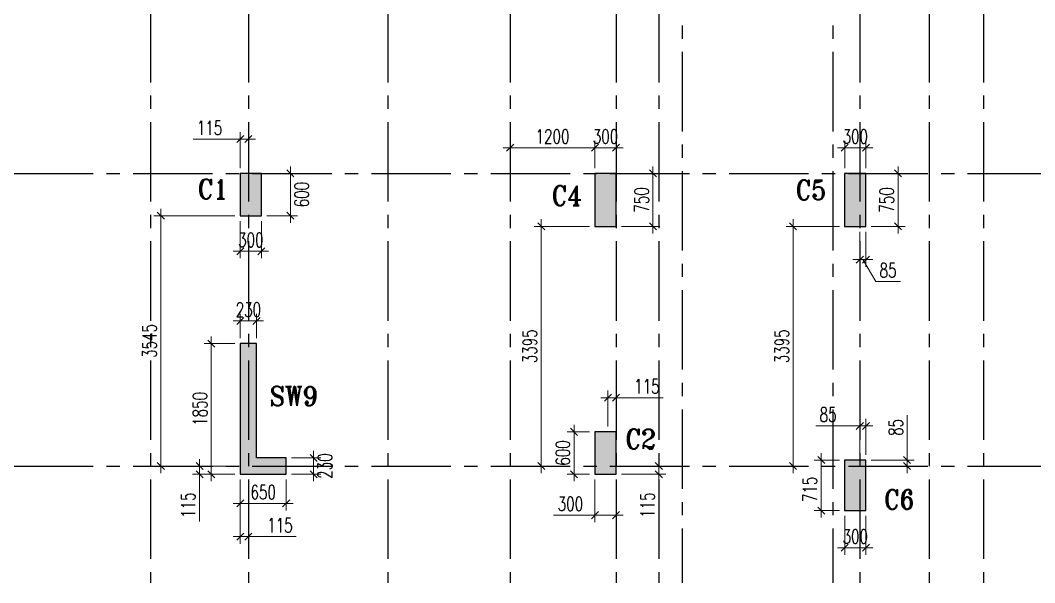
# Model space of a CAD drawing. Header units: millimetres. Extents: x 1123469 to 1883119, y -126924 to 196924.
# Drawn here: x 1414598 to 1428956, y -34446 to -26479 of the extents above; entities that cross this region are included whole.
import ezdxf

# ---------------------------------------------------------------- set-up
doc = ezdxf.new("R2010")
doc.units = ezdxf.units.MM
doc.header["$LTSCALE"] = 500
doc.header["$MEASUREMENT"] = 0
doc.header["$PDMODE"] = 34
for name, pattern in [('CONTINOUS', [0]), ('DASHDOT', [1, 0.5, -0.25, 0, -0.25]), ('Site$0$CENTER2', [1.125, 0.75, -0.125, 0.125, -0.125])]:
    doc.linetypes.add(name, pattern=pattern)
doc.layers.get('Defpoints').update_dxf_attribs({"lineweight": 0})
for name, color, linetype, lineweight in [('COL. NO.', 1, 'DASHDOT', 15), ('CUT OUT', 1, 'Continuous', 13), ('dim-M', 1, 'Continuous', 15), ('TOWER COL HATCH', 253, 'Continuous', 20)]:
    doc.layers.add(name, color=color, linetype=linetype, lineweight=lineweight)
for name, color, linetype in [('GLASS', 5, 'Continuous'), ('GRID', 7, 'Continuous'), ('TOWER AREA COLUMN.', 6, 'Continuous')]:
    doc.layers.add(name, color=color, linetype=linetype)
doc.styles.add('2MM', font='romans.shx', dxfattribs={"width": 0.7})
doc.styles.add('ROMANT', font='romant__.ttf', dxfattribs={"width": 0.9, "height": 600})
doc.dimstyles.new('RAJESH', dxfattribs={"dimtxt": 200, "dimasz": 180, "dimexe": 100, "dimexo": 250, "dimgap": 50, "dimtad": 2, "dimdec": 0, "dimzin": 1, "dimdsep": 46, "dimtxsty": '2MM', "dimblk": 'OBLIQUE', "dimcen": 0, "dimdle": 100, "dimclrd": 1, "dimclre": 1, "dimclrt": 3, "dimadec": 0, "dimazin": 0, "dimtfac": 1, "dimtdec": 0, "dimtix": 1, "dimtmove": 2, "dimatfit": 3, "dimfxl": 1, "dimtolj": 1, "dimlwd": -1, "dimarcsym": 0})

# ---------------------------------------------------------------- blocks, each defined once
blk = doc.blocks.new('EEE')
at = {"layer": 'GRID', "color": 16, "linetype": 'Site$0$CENTER2', "ltscale": 3}
for points in [[(1416440.6, 258923.2), (1416440.6, 223711.9)], [(1417825.6, 258923.2), (1417825.6, 223711.9)], [(1419800.6, 258923.2), (1419800.6, 223711.9)], [(1421530.6, 258923.2), (1421530.6, 223711.9)], [(1423030.6, 258923.2), (1423030.6, 223711.9)], [(1423635.6, 258923.2), (1423635.6, 223711.9)], [(1424487.3, 258923.2), (1423965.6, 258229.8), (1423965.6, 223711.9)], [(1425576.4, 258923.2), (1426098.1, 258229.8), (1426098.1, 223711.9)], [(1426480.6, 258923.2), (1426480.6, 223711.9)], [(1427460.6, 258923.2), (1427460.6, 223711.9)], [(1428230.6, 258923.2), (1428230.6, 223711.9)], [(1363880.9, 229508.8), (1442964.5, 229508.8)], [(1363880.9, 225363.8), (1442964.5, 225363.8)]]:
    blk.add_lwpolyline(points, dxfattribs=at)
blk = doc.blocks.new('3tgra')
at = {"layer": 'TOWER COL HATCH'}
h = blk.add_hatch(color=253, dxfattribs=at)
h.dxf.hatch_style = 1
h.paths.add_polyline_path([(1381176, 68967), (1381476, 68967), (1381476, 68217), (1381176, 68217)])
h = blk.add_hatch(color=253, dxfattribs=at)
h.dxf.hatch_style = 1
h.paths.add_polyline_path([(1384711, 68967), (1385011, 68967), (1385011, 68217), (1384711, 68217)])
h = blk.add_hatch(color=253, dxfattribs=at)
h.dxf.hatch_style = 1
h.paths.add_polyline_path([(1389731, 68967), (1390031, 68967), (1390031, 68367), (1389731, 68367)])
h = blk.add_hatch(color=253, dxfattribs=at)
h.dxf.hatch_style = 1
h.paths.add_polyline_path([(1390031, 66557), (1390031, 64707), (1389381, 64707), (1389381, 64937), (1389801, 64937), (1389801, 66557)])
h = blk.add_hatch(color=253, dxfattribs=at)
h.dxf.hatch_style = 1
h.paths.add_polyline_path([(1384711, 65307), (1385011, 65307), (1385011, 64707), (1384711, 64707)])
h = blk.add_hatch(color=253, dxfattribs=at)
h.dxf.hatch_style = 1
h.paths.add_polyline_path([(1381176, 64907), (1381476, 64907), (1381476, 64192), (1381176, 64192)])
at = {"layer": 'TOWER AREA COLUMN.', "color": 4}
for points in [[(1381176, 68967), (1381476, 68967), (1381476, 68217), (1381176, 68217)], [(1384711, 68967), (1385011, 68967), (1385011, 68217), (1384711, 68217)], [(1389731, 68967), (1390031, 68967), (1390031, 68367), (1389731, 68367)], [(1384711, 65307), (1385011, 65307), (1385011, 64707), (1384711, 64707)], [(1381176, 64907), (1381476, 64907), (1381476, 64192), (1381176, 64192)]]:
    blk.add_lwpolyline(points, close=True, dxfattribs=at)
blk.add_lwpolyline([(1390031, 66557), (1390031, 64707), (1389381, 64707), (1389381, 64937), (1389801, 64937), (1389801, 66557), (1390031, 66557)], dxfattribs=at)
blk = doc.blocks.new('_Oblique')
at = {"color": 0, "linetype": 'ByBlock', "lineweight": -2}
blk.add_line((-0.5, -0.5), (0.5, 0.5), dxfattribs=at)
blk = doc.blocks.new('*D1443')
at = {"layer": 'Defpoints', "color": 0, "ltscale": 100, "transparency": 16777216}
for p in [(1426266, 64192), (1426566, 64192), (1426266, 63665)]:
    blk.add_point(p, dxfattribs=at)
at = {"layer": 'dim-M', "color": 1, "lineweight": -2, "ltscale": 100, "transparency": 16777216}
for p, q in [((1426266, 64117), (1426266, 63565)), ((1426566, 64117), (1426566, 63565))]:
    blk.add_line(p, q, dxfattribs=at)
at = {"layer": 'dim-M', "color": 1, "ltscale": 100, "transparency": 16777216}
blk.add_line((1426666, 63665), (1426166, 63665), dxfattribs=at)
at = {"layer": 'dim-M', "color": 1, "ltscale": 100, "transparency": 16777216, "xscale": 100, "yscale": 100, "zscale": 100, "rotation": 180}
blk.add_blockref('_Oblique', (1426266, 63665), dxfattribs=at)
at = {"layer": 'dim-M', "color": 1, "ltscale": 100, "transparency": 16777216, "xscale": 100, "yscale": 100, "zscale": 100}
blk.add_blockref('_Oblique', (1426566, 63665), dxfattribs=at)
at = {"layer": 'dim-M', "color": 3, "ltscale": 100, "transparency": 16777216, "insert": (1426416, 63825), "char_height": 200, "attachment_point": 5, "style": '2MM'}
blk.add_mtext('\\A1;300', dxfattribs=at)
blk = doc.blocks.new('*D1444')
at = {"layer": 'Defpoints', "color": 0, "ltscale": 100, "transparency": 16777216}
for p in [(1426266, 64907), (1425934, 64192), (1426266, 64192)]:
    blk.add_point(p, dxfattribs=at)
at = {"layer": 'dim-M', "color": 1, "lineweight": -2, "ltscale": 100, "transparency": 16777216}
for p, q in [((1426191, 64907), (1425834, 64907)), ((1426191, 64192), (1425834, 64192))]:
    blk.add_line(p, q, dxfattribs=at)
at = {"layer": 'dim-M', "color": 1, "ltscale": 100, "transparency": 16777216}
blk.add_line((1425934, 65007), (1425934, 64092), dxfattribs=at)
at = {"layer": 'dim-M', "color": 1, "ltscale": 100, "transparency": 16777216, "xscale": 100, "yscale": 100, "zscale": 100}
for p, rotation in [((1425934, 64907), 90), ((1425934, 64192), 270)]:
    blk.add_blockref('_Oblique', p, dxfattribs=dict(at, rotation=rotation))
at = {"layer": 'dim-M', "color": 3, "ltscale": 100, "transparency": 16777216, "insert": (1425774, 64492), "char_height": 200, "attachment_point": 5, "rotation": 90, "style": '2MM'}
blk.add_mtext('\\A1;715', dxfattribs=at)
blk = doc.blocks.new('*D1445')
at = {"layer": 'Defpoints', "color": 0, "ltscale": 100, "transparency": 16777216}
for p in [(1426481, 65391), (1426481, 64907), (1426566, 64907)]:
    blk.add_point(p, dxfattribs=at)
at = {"layer": 'dim-M', "color": 1, "lineweight": -2, "ltscale": 100, "transparency": 16777216}
for p, q in [((1426481, 64982), (1426481, 65491)), ((1426566, 64982), (1426566, 65491))]:
    blk.add_line(p, q, dxfattribs=at)
at = {"layer": 'dim-M', "color": 1, "ltscale": 100, "transparency": 16777216}
for p, q in [((1425857, 65391), (1426481, 65391)), ((1426481, 65391), (1426381, 65391)), ((1426566, 65391), (1426481, 65391)), ((1426566, 65391), (1426481, 65391)), ((1426566, 65391), (1426666, 65391))]:
    blk.add_line(p, q, dxfattribs=at)
at = {"layer": 'dim-M', "color": 1, "ltscale": 100, "transparency": 16777216, "xscale": 100, "yscale": 100, "zscale": 100}
blk.add_blockref('_Oblique', (1426481, 65391), dxfattribs=at)
at = {"layer": 'dim-M', "color": 1, "ltscale": 100, "transparency": 16777216, "xscale": 100, "yscale": 100, "zscale": 100, "rotation": 180}
blk.add_blockref('_Oblique', (1426566, 65391), dxfattribs=at)
at = {"layer": 'dim-M', "color": 3, "ltscale": 100, "transparency": 16777216, "insert": (1426031, 65551), "char_height": 200, "attachment_point": 5, "style": '2MM'}
blk.add_mtext('\\A1;85', dxfattribs=at)
blk = doc.blocks.new('*D1446')
at = {"layer": 'Defpoints', "color": 0, "ltscale": 100, "transparency": 16777216}
for p in [(1426566, 64907), (1426566, 64822), (1427150, 64822)]:
    blk.add_point(p, dxfattribs=at)
at = {"layer": 'dim-M', "color": 1, "ltscale": 100, "transparency": 16777216}
for p, q in [((1427150, 65543), (1427150, 64907)), ((1427150, 64907), (1427150, 65007)), ((1427150, 64907), (1427150, 64822)), ((1427150, 64907), (1427150, 64822)), ((1427150, 64822), (1427150, 64722))]:
    blk.add_line(p, q, dxfattribs=at)
at = {"layer": 'dim-M', "color": 1, "lineweight": -2, "ltscale": 100, "transparency": 16777216}
for p, q in [((1426641, 64907), (1427250, 64907)), ((1426641, 64822), (1427250, 64822))]:
    blk.add_line(p, q, dxfattribs=at)
at = {"layer": 'dim-M', "color": 1, "ltscale": 100, "transparency": 16777216, "xscale": 100, "yscale": 100, "zscale": 100}
for p, rotation in [((1427150, 64907), 270), ((1427150, 64822), 90)]:
    blk.add_blockref('_Oblique', p, dxfattribs=dict(at, rotation=rotation))
at = {"layer": 'dim-M', "color": 3, "ltscale": 100, "transparency": 16777216, "insert": (1426990, 65370), "char_height": 200, "attachment_point": 5, "rotation": 90, "style": '2MM'}
blk.add_mtext('\\A1;85', dxfattribs=at)
blk = doc.blocks.new('*D1447')
at = {"layer": 'Defpoints', "color": 0, "ltscale": 100, "transparency": 16777216}
for p in [(1422731, 64707), (1423031, 64707), (1422731, 64127)]:
    blk.add_point(p, dxfattribs=at)
at = {"layer": 'dim-M', "color": 1, "lineweight": -2, "ltscale": 100, "transparency": 16777216}
for p, q in [((1422731, 64632), (1422731, 64027)), ((1423031, 64632), (1423031, 64027))]:
    blk.add_line(p, q, dxfattribs=at)
at = {"layer": 'dim-M', "color": 1, "ltscale": 100, "transparency": 16777216}
for p, q in [((1422144, 64127), (1422731, 64127)), ((1423131, 64127), (1422631, 64127))]:
    blk.add_line(p, q, dxfattribs=at)
at = {"layer": 'dim-M', "color": 1, "ltscale": 100, "transparency": 16777216, "xscale": 100, "yscale": 100, "zscale": 100, "rotation": 180}
blk.add_blockref('_Oblique', (1422731, 64127), dxfattribs=at)
at = {"layer": 'dim-M', "color": 1, "ltscale": 100, "transparency": 16777216, "xscale": 100, "yscale": 100, "zscale": 100}
blk.add_blockref('_Oblique', (1423031, 64127), dxfattribs=at)
at = {"layer": 'dim-M', "color": 3, "ltscale": 100, "transparency": 16777216, "insert": (1422384, 64287), "char_height": 200, "attachment_point": 5, "style": '2MM'}
blk.add_mtext('\\A1;300', dxfattribs=at)
blk = doc.blocks.new('*D1448')
at = {"layer": 'Defpoints', "color": 0, "ltscale": 100, "transparency": 16777216}
for p in [(1422731, 65307), (1422436, 64707), (1422731, 64707)]:
    blk.add_point(p, dxfattribs=at)
at = {"layer": 'dim-M', "color": 1, "ltscale": 100, "transparency": 16777216}
blk.add_line((1422436, 65407), (1422436, 64607), dxfattribs=at)
at = {"layer": 'dim-M', "color": 1, "lineweight": -2, "ltscale": 100, "transparency": 16777216}
for p, q in [((1422656, 65307), (1422336, 65307)), ((1422656, 64707), (1422336, 64707))]:
    blk.add_line(p, q, dxfattribs=at)
at = {"layer": 'dim-M', "color": 1, "ltscale": 100, "transparency": 16777216, "xscale": 100, "yscale": 100, "zscale": 100}
for p, rotation in [((1422436, 65307), 90), ((1422436, 64707), 270)]:
    blk.add_blockref('_Oblique', p, dxfattribs=dict(at, rotation=rotation))
at = {"layer": 'dim-M', "color": 3, "ltscale": 100, "transparency": 16777216, "insert": (1422276, 65007), "char_height": 200, "attachment_point": 5, "rotation": 90, "style": '2MM'}
blk.add_mtext('\\A1;600', dxfattribs=at)
blk = doc.blocks.new('*D1449')
at = {"layer": 'Defpoints', "color": 0, "ltscale": 100, "transparency": 16777216}
for p in [(1422916, 65791), (1422916, 65307), (1423031, 65307)]:
    blk.add_point(p, dxfattribs=at)
at = {"layer": 'dim-M', "color": 1, "ltscale": 100, "transparency": 16777216}
for p, q in [((1422916, 65791), (1422816, 65791)), ((1423031, 65791), (1422916, 65791)), ((1423031, 65791), (1422916, 65791)), ((1423031, 65791), (1423131, 65791)), ((1423697, 65791), (1423031, 65791))]:
    blk.add_line(p, q, dxfattribs=at)
at = {"layer": 'dim-M', "color": 1, "lineweight": -2, "ltscale": 100, "transparency": 16777216}
for p, q in [((1422916, 65382), (1422916, 65891)), ((1423031, 65382), (1423031, 65891))]:
    blk.add_line(p, q, dxfattribs=at)
at = {"layer": 'dim-M', "color": 1, "ltscale": 100, "transparency": 16777216, "xscale": 100, "yscale": 100, "zscale": 100}
blk.add_blockref('_Oblique', (1422916, 65791), dxfattribs=at)
at = {"layer": 'dim-M', "color": 1, "ltscale": 100, "transparency": 16777216, "xscale": 100, "yscale": 100, "zscale": 100, "rotation": 180}
blk.add_blockref('_Oblique', (1423031, 65791), dxfattribs=at)
at = {"layer": 'dim-M', "color": 3, "ltscale": 100, "transparency": 16777216, "insert": (1423467, 65951), "char_height": 200, "attachment_point": 5, "style": '2MM'}
blk.add_mtext('\\A1;115', dxfattribs=at)
blk = doc.blocks.new('*D1450')
at = {"layer": 'Defpoints', "color": 0, "ltscale": 100, "transparency": 16777216}
for p in [(1423031, 64822), (1423031, 64707), (1423636, 64707)]:
    blk.add_point(p, dxfattribs=at)
at = {"layer": 'dim-M', "color": 1, "ltscale": 100, "transparency": 16777216}
for p, q in [((1423636, 64822), (1423636, 64922)), ((1423636, 64822), (1423636, 64707)), ((1423636, 64822), (1423636, 64707)), ((1423636, 64707), (1423636, 64607)), ((1423636, 64039), (1423636, 64707))]:
    blk.add_line(p, q, dxfattribs=at)
at = {"layer": 'dim-M', "color": 1, "lineweight": -2, "ltscale": 100, "transparency": 16777216}
for p, q in [((1423106, 64822), (1423736, 64822)), ((1423106, 64707), (1423736, 64707))]:
    blk.add_line(p, q, dxfattribs=at)
at = {"layer": 'dim-M', "color": 1, "ltscale": 100, "transparency": 16777216, "xscale": 100, "yscale": 100, "zscale": 100}
for p, rotation in [((1423636, 64822), 270), ((1423636, 64707), 90)]:
    blk.add_blockref('_Oblique', p, dxfattribs=dict(at, rotation=rotation))
at = {"layer": 'dim-M', "color": 3, "ltscale": 100, "transparency": 16777216, "insert": (1423476, 64269), "char_height": 200, "attachment_point": 5, "rotation": 90, "style": '2MM'}
blk.add_mtext('\\A1;115', dxfattribs=at)
blk = doc.blocks.new('*D1451')
at = {"layer": 'Defpoints', "color": 0, "ltscale": 100, "transparency": 16777216}
for p in [(1423031, 69331), (1422731, 68967), (1423031, 68967)]:
    blk.add_point(p, dxfattribs=at)
at = {"layer": 'dim-M', "color": 1, "lineweight": -2, "ltscale": 100, "transparency": 16777216}
for p, q in [((1422731, 69042), (1422731, 69431)), ((1423031, 69042), (1423031, 69431))]:
    blk.add_line(p, q, dxfattribs=at)
at = {"layer": 'dim-M', "color": 1, "ltscale": 100, "transparency": 16777216}
for p, q in [((1422731, 69331), (1422631, 69331)), ((1422731, 69331), (1423031, 69331)), ((1423031, 69331), (1423131, 69331))]:
    blk.add_line(p, q, dxfattribs=at)
at = {"layer": 'dim-M', "color": 1, "ltscale": 100, "transparency": 16777216, "xscale": 100, "yscale": 100, "zscale": 100}
blk.add_blockref('_Oblique', (1422731, 69331), dxfattribs=at)
at = {"layer": 'dim-M', "color": 1, "ltscale": 100, "transparency": 16777216, "xscale": 100, "yscale": 100, "zscale": 100, "rotation": 180}
blk.add_blockref('_Oblique', (1423031, 69331), dxfattribs=at)
at = {"layer": 'dim-M', "color": 3, "ltscale": 100, "transparency": 16777216, "insert": (1422881, 69491), "char_height": 200, "attachment_point": 5, "style": '2MM'}
blk.add_mtext('\\A1;300', dxfattribs=at)
blk = doc.blocks.new('*D1452')
at = {"layer": 'Defpoints', "color": 0, "ltscale": 100, "transparency": 16777216}
for p in [(1423031, 68967), (1423031, 68217), (1423552, 68217)]:
    blk.add_point(p, dxfattribs=at)
at = {"layer": 'dim-M', "color": 1, "ltscale": 100, "transparency": 16777216}
blk.add_line((1423552, 69067), (1423552, 68117), dxfattribs=at)
at = {"layer": 'dim-M', "color": 1, "lineweight": -2, "ltscale": 100, "transparency": 16777216}
for p, q in [((1423106, 68967), (1423652, 68967)), ((1423106, 68217), (1423652, 68217))]:
    blk.add_line(p, q, dxfattribs=at)
at = {"layer": 'dim-M', "color": 1, "ltscale": 100, "transparency": 16777216, "xscale": 100, "yscale": 100, "zscale": 100}
for p, rotation in [((1423552, 68967), 90), ((1423552, 68217), 270)]:
    blk.add_blockref('_Oblique', p, dxfattribs=dict(at, rotation=rotation))
at = {"layer": 'dim-M', "color": 3, "ltscale": 100, "transparency": 16777216, "insert": (1423392, 68592), "char_height": 200, "attachment_point": 5, "rotation": 90, "style": '2MM'}
blk.add_mtext('\\A1;750', dxfattribs=at)
blk = doc.blocks.new('*D1453')
at = {"layer": 'Defpoints', "color": 0, "ltscale": 100, "transparency": 16777216}
for p in [(1421531, 69331), (1421531, 69066), (1422731, 68967)]:
    blk.add_point(p, dxfattribs=at)
at = {"layer": 'dim-M', "color": 1, "lineweight": -2, "ltscale": 100, "transparency": 16777216}
for p, q in [((1421531, 69141), (1421531, 69431)), ((1422731, 69042), (1422731, 69431))]:
    blk.add_line(p, q, dxfattribs=at)
at = {"layer": 'dim-M', "color": 1, "ltscale": 100, "transparency": 16777216}
blk.add_line((1422831, 69331), (1421431, 69331), dxfattribs=at)
at = {"layer": 'dim-M', "color": 1, "ltscale": 100, "transparency": 16777216, "xscale": 100, "yscale": 100, "zscale": 100, "rotation": 180}
blk.add_blockref('_Oblique', (1421531, 69331), dxfattribs=at)
at = {"layer": 'dim-M', "color": 1, "ltscale": 100, "transparency": 16777216, "xscale": 100, "yscale": 100, "zscale": 100}
blk.add_blockref('_Oblique', (1422731, 69331), dxfattribs=at)
at = {"layer": 'dim-M', "color": 3, "ltscale": 100, "transparency": 16777216, "insert": (1422131, 69491), "char_height": 200, "attachment_point": 5, "style": '2MM'}
blk.add_mtext('\\A1;1200', dxfattribs=at)
blk = doc.blocks.new('*D1454')
at = {"layer": 'Defpoints', "color": 0, "ltscale": 100, "transparency": 16777216}
for p in [(1422731, 68217), (1421971, 64822), (1422225, 64822)]:
    blk.add_point(p, dxfattribs=at)
at = {"layer": 'dim-M', "color": 1, "lineweight": -2, "ltscale": 100, "transparency": 16777216}
for p, q in [((1422656, 68217), (1421871, 68217)), ((1422150, 64822), (1421871, 64822))]:
    blk.add_line(p, q, dxfattribs=at)
at = {"layer": 'dim-M', "color": 1, "ltscale": 100, "transparency": 16777216}
blk.add_line((1421971, 68317), (1421971, 64722), dxfattribs=at)
at = {"layer": 'dim-M', "color": 1, "ltscale": 100, "transparency": 16777216, "xscale": 100, "yscale": 100, "zscale": 100}
for p, rotation in [((1421971, 68217), 90), ((1421971, 64822), 270)]:
    blk.add_blockref('_Oblique', p, dxfattribs=dict(at, rotation=rotation))
at = {"layer": 'dim-M', "color": 3, "ltscale": 100, "transparency": 16777216, "insert": (1421811, 66519), "char_height": 200, "attachment_point": 5, "rotation": 90, "style": '2MM'}
blk.add_mtext('\\A1;3395', dxfattribs=at)
blk = doc.blocks.new('*D1455')
at = {"layer": 'Defpoints', "color": 0, "ltscale": 100, "transparency": 16777216}
for p in [(1426566, 69331), (1426266, 68967), (1426566, 68967)]:
    blk.add_point(p, dxfattribs=at)
at = {"layer": 'dim-M', "color": 1, "lineweight": -2, "ltscale": 100, "transparency": 16777216}
for p, q in [((1426266, 69042), (1426266, 69431)), ((1426566, 69042), (1426566, 69431))]:
    blk.add_line(p, q, dxfattribs=at)
at = {"layer": 'dim-M', "color": 1, "ltscale": 100, "transparency": 16777216}
for p, q in [((1426266, 69331), (1426166, 69331)), ((1426266, 69331), (1426566, 69331)), ((1426566, 69331), (1426666, 69331))]:
    blk.add_line(p, q, dxfattribs=at)
at = {"layer": 'dim-M', "color": 1, "ltscale": 100, "transparency": 16777216, "xscale": 100, "yscale": 100, "zscale": 100}
blk.add_blockref('_Oblique', (1426266, 69331), dxfattribs=at)
at = {"layer": 'dim-M', "color": 1, "ltscale": 100, "transparency": 16777216, "xscale": 100, "yscale": 100, "zscale": 100, "rotation": 180}
blk.add_blockref('_Oblique', (1426566, 69331), dxfattribs=at)
at = {"layer": 'dim-M', "color": 3, "ltscale": 100, "transparency": 16777216, "insert": (1426416, 69491), "char_height": 200, "attachment_point": 5, "style": '2MM'}
blk.add_mtext('\\A1;300', dxfattribs=at)
blk = doc.blocks.new('*D1456')
at = {"layer": 'Defpoints', "color": 0, "ltscale": 100, "transparency": 16777216}
for p in [(1426566, 68967), (1426566, 68217), (1427021, 68217)]:
    blk.add_point(p, dxfattribs=at)
at = {"layer": 'dim-M', "color": 1, "ltscale": 100, "transparency": 16777216}
blk.add_line((1427021, 69067), (1427021, 68117), dxfattribs=at)
at = {"layer": 'dim-M', "color": 1, "lineweight": -2, "ltscale": 100, "transparency": 16777216}
for p, q in [((1426641, 68967), (1427121, 68967)), ((1426641, 68217), (1427121, 68217))]:
    blk.add_line(p, q, dxfattribs=at)
at = {"layer": 'dim-M', "color": 1, "ltscale": 100, "transparency": 16777216, "xscale": 100, "yscale": 100, "zscale": 100}
for p, rotation in [((1427021, 68967), 90), ((1427021, 68217), 270)]:
    blk.add_blockref('_Oblique', p, dxfattribs=dict(at, rotation=rotation))
at = {"layer": 'dim-M', "color": 3, "ltscale": 100, "transparency": 16777216, "insert": (1426861, 68592), "char_height": 200, "attachment_point": 5, "rotation": 90, "style": '2MM'}
blk.add_mtext('\\A1;750', dxfattribs=at)
blk = doc.blocks.new('*D1457')
at = {"layer": 'Defpoints', "color": 0, "ltscale": 100, "transparency": 16777216}
for p in [(1426266, 68217), (1425536, 64822), (1425790, 64822)]:
    blk.add_point(p, dxfattribs=at)
at = {"layer": 'dim-M', "color": 1, "lineweight": -2, "ltscale": 100, "transparency": 16777216}
for p, q in [((1426191, 68217), (1425436, 68217)), ((1425715, 64822), (1425436, 64822))]:
    blk.add_line(p, q, dxfattribs=at)
at = {"layer": 'dim-M', "color": 1, "ltscale": 100, "transparency": 16777216}
blk.add_line((1425536, 68317), (1425536, 64722), dxfattribs=at)
at = {"layer": 'dim-M', "color": 1, "ltscale": 100, "transparency": 16777216, "xscale": 100, "yscale": 100, "zscale": 100}
for p, rotation in [((1425536, 68217), 90), ((1425536, 64822), 270)]:
    blk.add_blockref('_Oblique', p, dxfattribs=dict(at, rotation=rotation))
at = {"layer": 'dim-M', "color": 3, "ltscale": 100, "transparency": 16777216, "insert": (1425376, 66519), "char_height": 200, "attachment_point": 5, "rotation": 90, "style": '2MM'}
blk.add_mtext('\\A1;3395', dxfattribs=at)
blk = doc.blocks.new('*D1458')
at = {"layer": 'Defpoints', "color": 0, "ltscale": 100, "transparency": 16777216}
for p in [(1426481, 68217), (1426566, 68217), (1426481, 67746)]:
    blk.add_point(p, dxfattribs=at)
at = {"layer": 'dim-M', "color": 1, "lineweight": -2, "ltscale": 100, "transparency": 16777216}
for p, q in [((1426481, 68142), (1426481, 67646)), ((1426566, 68142), (1426566, 67646))]:
    blk.add_line(p, q, dxfattribs=at)
at = {"layer": 'dim-M', "color": 1, "ltscale": 100, "transparency": 16777216}
for p, q in [((1426481, 67746), (1426381, 67746)), ((1426566, 67746), (1426481, 67746)), ((1426566, 67746), (1426481, 67746)), ((1426523, 67746), (1426707, 67435)), ((1426566, 67746), (1426666, 67746)), ((1426707, 67435), (1427054, 67435))]:
    blk.add_line(p, q, dxfattribs=at)
at = {"layer": 'dim-M', "color": 1, "ltscale": 100, "transparency": 16777216, "xscale": 100, "yscale": 100, "zscale": 100}
blk.add_blockref('_Oblique', (1426481, 67746), dxfattribs=at)
at = {"layer": 'dim-M', "color": 1, "ltscale": 100, "transparency": 16777216, "xscale": 100, "yscale": 100, "zscale": 100, "rotation": 180}
blk.add_blockref('_Oblique', (1426566, 67746), dxfattribs=at)
at = {"layer": 'dim-M', "color": 3, "ltscale": 100, "transparency": 16777216, "insert": (1426880, 67595), "char_height": 200, "attachment_point": 5, "style": '2MM'}
blk.add_mtext('\\A1;85', dxfattribs=at)
blk = doc.blocks.new('*D1466')
at = {"layer": 'Defpoints', "color": 0, "ltscale": 100, "transparency": 16777216}
for p in [(1418011, 68967), (1418011, 68367), (1418421, 68367)]:
    blk.add_point(p, dxfattribs=at)
at = {"layer": 'dim-M', "color": 1, "ltscale": 100, "transparency": 16777216}
blk.add_line((1418421, 69067), (1418421, 68267), dxfattribs=at)
at = {"layer": 'dim-M', "color": 1, "lineweight": -2, "ltscale": 100, "transparency": 16777216}
for p, q in [((1418086, 68967), (1418521, 68967)), ((1418086, 68367), (1418521, 68367))]:
    blk.add_line(p, q, dxfattribs=at)
at = {"layer": 'dim-M', "color": 1, "ltscale": 100, "transparency": 16777216, "xscale": 100, "yscale": 100, "zscale": 100}
for p, rotation in [((1418421, 68967), 90), ((1418421, 68367), 270)]:
    blk.add_blockref('_Oblique', p, dxfattribs=dict(at, rotation=rotation))
at = {"layer": 'dim-M', "color": 3, "ltscale": 100, "transparency": 16777216, "insert": (1418581, 68667), "char_height": 200, "attachment_point": 5, "rotation": 90, "style": '2MM'}
blk.add_mtext('\\A1;600', dxfattribs=at)
blk = doc.blocks.new('*D1467')
at = {"layer": 'Defpoints', "color": 0, "ltscale": 100, "transparency": 16777216}
for p in [(1417711, 68367), (1418011, 68367), (1417711, 67865)]:
    blk.add_point(p, dxfattribs=at)
at = {"layer": 'dim-M', "color": 1, "lineweight": -2, "ltscale": 100, "transparency": 16777216}
for p, q in [((1417711, 68292), (1417711, 67765)), ((1418011, 68292), (1418011, 67765))]:
    blk.add_line(p, q, dxfattribs=at)
at = {"layer": 'dim-M', "color": 1, "ltscale": 100, "transparency": 16777216}
blk.add_line((1418111, 67865), (1417611, 67865), dxfattribs=at)
at = {"layer": 'dim-M', "color": 1, "ltscale": 100, "transparency": 16777216, "xscale": 100, "yscale": 100, "zscale": 100, "rotation": 180}
blk.add_blockref('_Oblique', (1417711, 67865), dxfattribs=at)
at = {"layer": 'dim-M', "color": 1, "ltscale": 100, "transparency": 16777216, "xscale": 100, "yscale": 100, "zscale": 100}
blk.add_blockref('_Oblique', (1418011, 67865), dxfattribs=at)
at = {"layer": 'dim-M', "color": 3, "ltscale": 100, "transparency": 16777216, "insert": (1417861, 68025), "char_height": 200, "attachment_point": 5, "style": '2MM'}
blk.add_mtext('\\A1;300', dxfattribs=at)
blk = doc.blocks.new('*D1471')
at = {"layer": 'Defpoints', "color": 0, "ltscale": 100, "transparency": 16777216}
for p in [(1417711, 69453), (1417711, 68967), (1417826, 68967)]:
    blk.add_point(p, dxfattribs=at)
at = {"layer": 'dim-M', "color": 1, "lineweight": -2, "ltscale": 100, "transparency": 16777216}
for p, q in [((1417711, 69042), (1417711, 69553)), ((1417826, 69042), (1417826, 69553))]:
    blk.add_line(p, q, dxfattribs=at)
at = {"layer": 'dim-M', "color": 1, "ltscale": 100, "transparency": 16777216}
for p, q in [((1417046, 69453), (1417711, 69453)), ((1417711, 69453), (1417611, 69453)), ((1417826, 69453), (1417711, 69453)), ((1417826, 69453), (1417711, 69453)), ((1417826, 69453), (1417926, 69453))]:
    blk.add_line(p, q, dxfattribs=at)
at = {"layer": 'dim-M', "color": 1, "ltscale": 100, "transparency": 16777216, "xscale": 100, "yscale": 100, "zscale": 100}
blk.add_blockref('_Oblique', (1417711, 69453), dxfattribs=at)
at = {"layer": 'dim-M', "color": 1, "ltscale": 100, "transparency": 16777216, "xscale": 100, "yscale": 100, "zscale": 100, "rotation": 180}
blk.add_blockref('_Oblique', (1417826, 69453), dxfattribs=at)
at = {"layer": 'dim-M', "color": 3, "ltscale": 100, "transparency": 16777216, "insert": (1417276, 69613), "char_height": 200, "attachment_point": 5, "style": '2MM'}
blk.add_mtext('\\A1;115', dxfattribs=at)
blk = doc.blocks.new('*D1472')
at = {"layer": 'Defpoints', "color": 0, "ltscale": 100, "transparency": 16777216}
for p in [(1417711, 68367), (1416587, 64822), (1417035, 64822)]:
    blk.add_point(p, dxfattribs=at)
at = {"layer": 'dim-M', "color": 1, "lineweight": -2, "ltscale": 100, "transparency": 16777216}
for p, q in [((1417636, 68367), (1416487, 68367)), ((1416960, 64822), (1416487, 64822))]:
    blk.add_line(p, q, dxfattribs=at)
at = {"layer": 'dim-M', "color": 1, "ltscale": 100, "transparency": 16777216}
blk.add_line((1416587, 68467), (1416587, 64722), dxfattribs=at)
at = {"layer": 'dim-M', "color": 1, "ltscale": 100, "transparency": 16777216, "xscale": 100, "yscale": 100, "zscale": 100}
for p, rotation in [((1416587, 68367), 90), ((1416587, 64822), 270)]:
    blk.add_blockref('_Oblique', p, dxfattribs=dict(at, rotation=rotation))
at = {"layer": 'dim-M', "color": 3, "ltscale": 100, "transparency": 16777216, "insert": (1416427, 66594), "char_height": 200, "attachment_point": 5, "rotation": 90, "style": '2MM'}
blk.add_mtext('\\A1;3545', dxfattribs=at)
blk = doc.blocks.new('*D1473')
at = {"layer": 'Defpoints', "color": 0, "ltscale": 100, "transparency": 16777216}
for p in [(1417711, 64707), (1418361, 64707), (1418361, 64293)]:
    blk.add_point(p, dxfattribs=at)
at = {"layer": 'dim-M', "color": 1, "lineweight": -2, "ltscale": 100, "transparency": 16777216}
for p, q in [((1417711, 64632), (1417711, 64193)), ((1418361, 64632), (1418361, 64193))]:
    blk.add_line(p, q, dxfattribs=at)
at = {"layer": 'dim-M', "color": 1, "ltscale": 100, "transparency": 16777216}
blk.add_line((1417611, 64293), (1418461, 64293), dxfattribs=at)
at = {"layer": 'dim-M', "color": 1, "ltscale": 100, "transparency": 16777216, "xscale": 100, "yscale": 100, "zscale": 100, "rotation": 180}
blk.add_blockref('_Oblique', (1417711, 64293), dxfattribs=at)
at = {"layer": 'dim-M', "color": 1, "ltscale": 100, "transparency": 16777216, "xscale": 100, "yscale": 100, "zscale": 100}
blk.add_blockref('_Oblique', (1418361, 64293), dxfattribs=at)
at = {"layer": 'dim-M', "color": 3, "ltscale": 100, "transparency": 16777216, "insert": (1418036, 64453), "char_height": 200, "attachment_point": 5, "style": '2MM'}
blk.add_mtext('\\A1;650', dxfattribs=at)
blk = doc.blocks.new('*D1474')
at = {"layer": 'Defpoints', "color": 0, "ltscale": 100, "transparency": 16777216}
for p in [(1418361, 64937), (1418361, 64707), (1418750, 64707)]:
    blk.add_point(p, dxfattribs=at)
at = {"layer": 'dim-M', "color": 1, "lineweight": -2, "ltscale": 100, "transparency": 16777216}
for p, q in [((1418436, 64937), (1418850, 64937)), ((1418436, 64707), (1418850, 64707))]:
    blk.add_line(p, q, dxfattribs=at)
at = {"layer": 'dim-M', "color": 1, "ltscale": 100, "transparency": 16777216}
for p, q in [((1418750, 64937), (1418750, 65037)), ((1418750, 64937), (1418750, 64707)), ((1418750, 64707), (1418750, 64607))]:
    blk.add_line(p, q, dxfattribs=at)
at = {"layer": 'dim-M', "color": 1, "ltscale": 100, "transparency": 16777216, "xscale": 100, "yscale": 100, "zscale": 100}
for p, rotation in [((1418750, 64937), 270), ((1418750, 64707), 90)]:
    blk.add_blockref('_Oblique', p, dxfattribs=dict(at, rotation=rotation))
at = {"layer": 'dim-M', "color": 3, "ltscale": 100, "transparency": 16777216, "insert": (1418910, 64822), "char_height": 200, "attachment_point": 5, "rotation": 90, "style": '2MM'}
blk.add_mtext('\\A1;230', dxfattribs=at)
blk = doc.blocks.new('*D1475')
at = {"layer": 'Defpoints', "color": 0, "ltscale": 100, "transparency": 16777216}
for p in [(1417941, 66877), (1417711, 66557), (1417941, 66557)]:
    blk.add_point(p, dxfattribs=at)
at = {"layer": 'dim-M', "color": 1, "lineweight": -2, "ltscale": 100, "transparency": 16777216}
for p, q in [((1417711, 66632), (1417711, 66977)), ((1417941, 66632), (1417941, 66977))]:
    blk.add_line(p, q, dxfattribs=at)
at = {"layer": 'dim-M', "color": 1, "ltscale": 100, "transparency": 16777216}
for p, q in [((1417711, 66877), (1417611, 66877)), ((1417711, 66877), (1417941, 66877)), ((1417941, 66877), (1418041, 66877))]:
    blk.add_line(p, q, dxfattribs=at)
at = {"layer": 'dim-M', "color": 1, "ltscale": 100, "transparency": 16777216, "xscale": 100, "yscale": 100, "zscale": 100}
blk.add_blockref('_Oblique', (1417711, 66877), dxfattribs=at)
at = {"layer": 'dim-M', "color": 1, "ltscale": 100, "transparency": 16777216, "xscale": 100, "yscale": 100, "zscale": 100, "rotation": 180}
blk.add_blockref('_Oblique', (1417941, 66877), dxfattribs=at)
at = {"layer": 'dim-M', "color": 3, "ltscale": 100, "transparency": 16777216, "insert": (1417826, 67037), "char_height": 200, "attachment_point": 5, "style": '2MM'}
blk.add_mtext('\\A1;230', dxfattribs=at)
blk = doc.blocks.new('*D1476')
at = {"layer": 'Defpoints', "color": 0, "ltscale": 100, "transparency": 16777216}
for p in [(1417711, 66557), (1417301, 64707), (1417711, 64707)]:
    blk.add_point(p, dxfattribs=at)
at = {"layer": 'dim-M', "color": 1, "ltscale": 100, "transparency": 16777216}
blk.add_line((1417301, 66657), (1417301, 64607), dxfattribs=at)
at = {"layer": 'dim-M', "color": 1, "lineweight": -2, "ltscale": 100, "transparency": 16777216}
for p, q in [((1417636, 66557), (1417201, 66557)), ((1417636, 64707), (1417201, 64707))]:
    blk.add_line(p, q, dxfattribs=at)
at = {"layer": 'dim-M', "color": 1, "ltscale": 100, "transparency": 16777216, "xscale": 100, "yscale": 100, "zscale": 100}
for p, rotation in [((1417301, 66557), 90), ((1417301, 64707), 270)]:
    blk.add_blockref('_Oblique', p, dxfattribs=dict(at, rotation=rotation))
at = {"layer": 'dim-M', "color": 3, "ltscale": 100, "transparency": 16777216, "insert": (1417141, 65632), "char_height": 200, "attachment_point": 5, "rotation": 90, "style": '2MM'}
blk.add_mtext('\\A1;1850', dxfattribs=at)
blk = doc.blocks.new('*D1477')
at = {"layer": 'Defpoints', "color": 0, "ltscale": 100, "transparency": 16777216}
for p in [(1417711, 64707), (1417826, 64707), (1417826, 63823)]:
    blk.add_point(p, dxfattribs=at)
at = {"layer": 'dim-M', "color": 1, "lineweight": -2, "ltscale": 100, "transparency": 16777216}
for p, q in [((1417711, 64632), (1417711, 63723)), ((1417826, 64632), (1417826, 63723))]:
    blk.add_line(p, q, dxfattribs=at)
at = {"layer": 'dim-M', "color": 1, "ltscale": 100, "transparency": 16777216}
for p, q in [((1417711, 63823), (1417611, 63823)), ((1417711, 63823), (1417826, 63823)), ((1417711, 63823), (1417826, 63823)), ((1417826, 63823), (1417926, 63823)), ((1418503, 63823), (1417826, 63823))]:
    blk.add_line(p, q, dxfattribs=at)
at = {"layer": 'dim-M', "color": 1, "ltscale": 100, "transparency": 16777216, "xscale": 100, "yscale": 100, "zscale": 100}
blk.add_blockref('_Oblique', (1417711, 63823), dxfattribs=at)
at = {"layer": 'dim-M', "color": 1, "ltscale": 100, "transparency": 16777216, "xscale": 100, "yscale": 100, "zscale": 100, "rotation": 180}
blk.add_blockref('_Oblique', (1417826, 63823), dxfattribs=at)
at = {"layer": 'dim-M', "color": 3, "ltscale": 100, "transparency": 16777216, "insert": (1418273, 63983), "char_height": 200, "attachment_point": 5, "style": '2MM'}
blk.add_mtext('\\A1;115', dxfattribs=at)
blk = doc.blocks.new('*D1478')
at = {"layer": 'Defpoints', "color": 0, "ltscale": 100, "transparency": 16777216}
for p in [(1417711, 64822), (1417135, 64707), (1417711, 64707)]:
    blk.add_point(p, dxfattribs=at)
at = {"layer": 'dim-M', "color": 1, "ltscale": 100, "transparency": 16777216}
for p, q in [((1417135, 64822), (1417135, 64922)), ((1417135, 64822), (1417135, 64707)), ((1417135, 64822), (1417135, 64707)), ((1417135, 64707), (1417135, 64607)), ((1417135, 64038), (1417135, 64707))]:
    blk.add_line(p, q, dxfattribs=at)
at = {"layer": 'dim-M', "color": 1, "lineweight": -2, "ltscale": 100, "transparency": 16777216}
for p, q in [((1417636, 64822), (1417035, 64822)), ((1417636, 64707), (1417035, 64707))]:
    blk.add_line(p, q, dxfattribs=at)
at = {"layer": 'dim-M', "color": 1, "ltscale": 100, "transparency": 16777216, "xscale": 100, "yscale": 100, "zscale": 100}
for p, rotation in [((1417135, 64822), 270), ((1417135, 64707), 90)]:
    blk.add_blockref('_Oblique', p, dxfattribs=dict(at, rotation=rotation))
at = {"layer": 'dim-M', "color": 3, "ltscale": 100, "transparency": 16777216, "insert": (1416975, 64268), "char_height": 200, "attachment_point": 5, "rotation": 90, "style": '2MM'}
blk.add_mtext('\\A1;115', dxfattribs=at)
blk = doc.blocks.new('G012')
at = {"layer": 'COL. NO.', "color": 4, "linetype": 'CONTINOUS', "style": 'ROMANT', "width": 0.9}
for s, p in [('C1', (1417106.8, 68607.9, 0)), ('C4', (1422115.6, 68514.9, 0)), ('C5', (1425570, 68594.5, 0)), ('C2', (1423159.8, 65067.7, 0)), ('C6', (1426819.6, 64211.1, 0))]:
    blk.add_text(s, height=275, dxfattribs=at).set_placement(p)
at = {"layer": 'COL. NO.', "color": 7, "linetype": 'CONTINOUS', "style": 'ROMANT', "width": 0.9}
blk.add_text('SW9', height=275, dxfattribs=at).set_placement((1418127.8, 65674.9, 0))
at = {"layer": 'dim-M', "ltscale": 100}
for base, p1, p2, picture, middle in [((1417710.6, 69453), (1417825.6, 68966.8), (1417710.6, 68966.8), '*D1471', (1417276.4, 69288.3)), ((1417710.6, 67864.6), (1418010.6, 68366.8), (1417710.6, 68366.8), '*D1467', (1417860.6, 67864.6)), ((1426480.6, 67746.3), (1426565.6, 68216.8), (1426480.6, 68216.8), '*D1458', (1426767, 67434.9)), ((1418360.6, 64293.4), (1417710.6, 64706.8), (1418360.6, 64706.8), '*D1473', (1418035.6, 64293.4)), ((1417825.6, 63822.5), (1417710.6, 64706.8), (1417825.6, 64706.8), '*D1477', (1418273.1, 63834.2))]:
    dim = blk.add_linear_dim(base=base, p1=p1, p2=p2, dimstyle='RAJESH', override={"dimasz": 100, "dimexo": 75, "dimgap": 60, "dimtmove": 1}, dxfattribs=at)
    dim.commit()
    dim.dimension.update_dxf_attribs({"geometry": picture, "text_midpoint": middle, "dimtype": 128})
for base, p1, p2, picture, middle in [((1421530.6, 69331.1), (1422730.6, 68966.8), (1421530.6, 69066.1), '*D1453', (1422130.6, 69491.1)), ((1423030.6, 69331.1), (1422730.6, 68966.8), (1423030.6, 68966.8), '*D1451', (1422880.6, 69491.1)), ((1426565.6, 69331.1), (1426265.6, 68966.8), (1426565.6, 68966.8), '*D1455', (1426415.6, 69491.1)), ((1417940.6, 66876.5), (1417710.6, 66556.8), (1417940.6, 66556.8), '*D1475', (1417825.6, 67036.5))]:
    dim = blk.add_linear_dim(base=base, p1=p1, p2=p2, dimstyle='RAJESH', override={"dimasz": 100, "dimexo": 75, "dimgap": 60, "dimtmove": 1}, dxfattribs=at)
    dim.commit()
    dim.dimension.update_dxf_attribs({"geometry": picture, "text_midpoint": middle})
for base, p1, p2, picture, middle in [((1418421.4, 68366.8), (1418010.6, 68966.8), (1418010.6, 68366.8), '*D1466', (1418581.4, 68666.8)), ((1416587, 64821.8), (1417710.6, 68366.8), (1417034.6, 64821.8), '*D1472', (1416427, 66594.3)), ((1421970.8, 64821.8), (1422730.6, 68216.8), (1422225.1, 64821.8), '*D1454', (1421810.8, 66519.3)), ((1425535.8, 64821.8), (1426265.6, 68216.8), (1425790.1, 64821.8), '*D1457', (1425375.8, 66519.3)), ((1422436.2, 64706.8), (1422730.6, 65306.8), (1422730.6, 64706.8), '*D1448', (1422276.2, 65006.8)), ((1418749.9, 64706.8), (1418360.6, 64936.8), (1418360.6, 64706.8), '*D1474', (1418909.9, 64821.8))]:
    dim = blk.add_linear_dim(base=base, p1=p1, p2=p2, angle=90, dimstyle='RAJESH', override={"dimasz": 100, "dimexo": 75, "dimgap": 60, "dimtmove": 1}, dxfattribs=at)
    dim.commit()
    dim.dimension.update_dxf_attribs({"geometry": picture, "text_midpoint": middle})
for base, p1, p2, angle, picture, middle in [((1423551.8, 68216.8), (1423030.6, 68966.8), (1423030.6, 68216.8), 90, '*D1452', (1423551.8, 68591.8)), ((1427021.3, 68216.8), (1426565.6, 68966.8), (1426565.6, 68216.8), 90, '*D1456', (1427021.3, 68591.8)), ((1417300.5, 64706.8), (1417710.6, 66556.8), (1417710.6, 64706.8), 90, '*D1476', (1417300.5, 65631.8)), ((1422915.6, 65791.1), (1423030.6, 65306.8), (1422915.6, 65306.8), 180, '*D1449', (1423466.7, 65674.4)), ((1426480.6, 65391.1), (1426565.6, 64906.8), (1426480.6, 64906.8), 180, '*D1445', (1426030.8, 65299.5)), ((1427150.1, 64821.8), (1426565.6, 64906.8), (1426565.6, 64821.8), 90, '*D1446', (1427094.1, 65369.8)), ((1417134.6, 64706.8), (1417710.6, 64821.8), (1417710.6, 64706.8), 90, '*D1478', (1417190.9, 64268)), ((1423635.6, 64706.8), (1423030.6, 64821.8), (1423030.6, 64706.8), 90, '*D1450', (1423559.1, 64269.2)), ((1425934.1, 64191.8), (1426265.6, 64906.8), (1426265.6, 64191.8), 90, '*D1444', (1425934.1, 64491.8)), ((1422730.6, 64126.7), (1423030.6, 64706.8), (1422730.6, 64706.8), 180, '*D1447', (1422383.9, 64226.7)), ((1426265.6, 63664.7), (1426565.6, 64191.8), (1426265.6, 64191.8), 180, '*D1443', (1426415.6, 63664.7))]:
    dim = blk.add_linear_dim(base=base, p1=p1, p2=p2, angle=angle, dimstyle='RAJESH', override={"dimasz": 100, "dimexo": 75, "dimgap": 60, "dimtmove": 1}, dxfattribs=at)
    dim.commit()
    dim.dimension.update_dxf_attribs({"geometry": picture, "text_midpoint": middle, "dimtype": 128})

msp = doc.modelspace()

# ---------------------------------------------------------------- block references
at = {"layer": 'CUT OUT', "color": 4, "xscale": -1}
msp.add_blockref('3tgra', (2807741.3, -97615.5), dxfattribs=at)
at = {"layer": 'dim-M', "color": 4}
msp.add_blockref('G012', (0, -97615.5), dxfattribs=at)
at = {"layer": 'GLASS', "color": 4}
msp.add_blockref('EEE', (0, -258157.5), dxfattribs=at)

doc.saveas('drawing.dxf')
